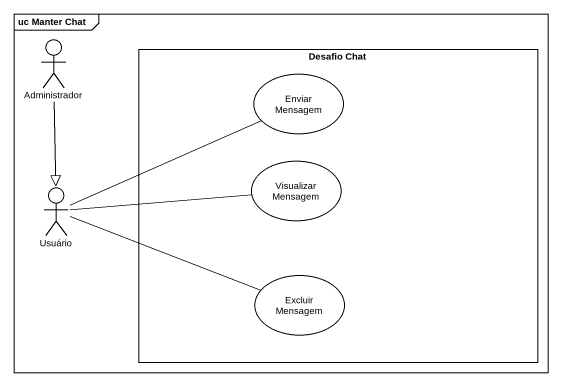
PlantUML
@startuml
mainframe uc Manter Chat
actor Administrador
rectangle "Desafio Chat" as Desafio_Chat {
  usecase "Enviar Mensagem" as Enviar_Mensagem
  usecase "Visualizar Mensagem" as Visualizar_Mensagem
  usecase "Excluir Mensagem" as Excluir_Mensagem
}
actor Usuário
Administrador --|> Usuário
Usuário -right- Enviar_Mensagem
Usuário -right- Visualizar_Mensagem
Usuário -right- Excluir_Mensagem
@enduml
